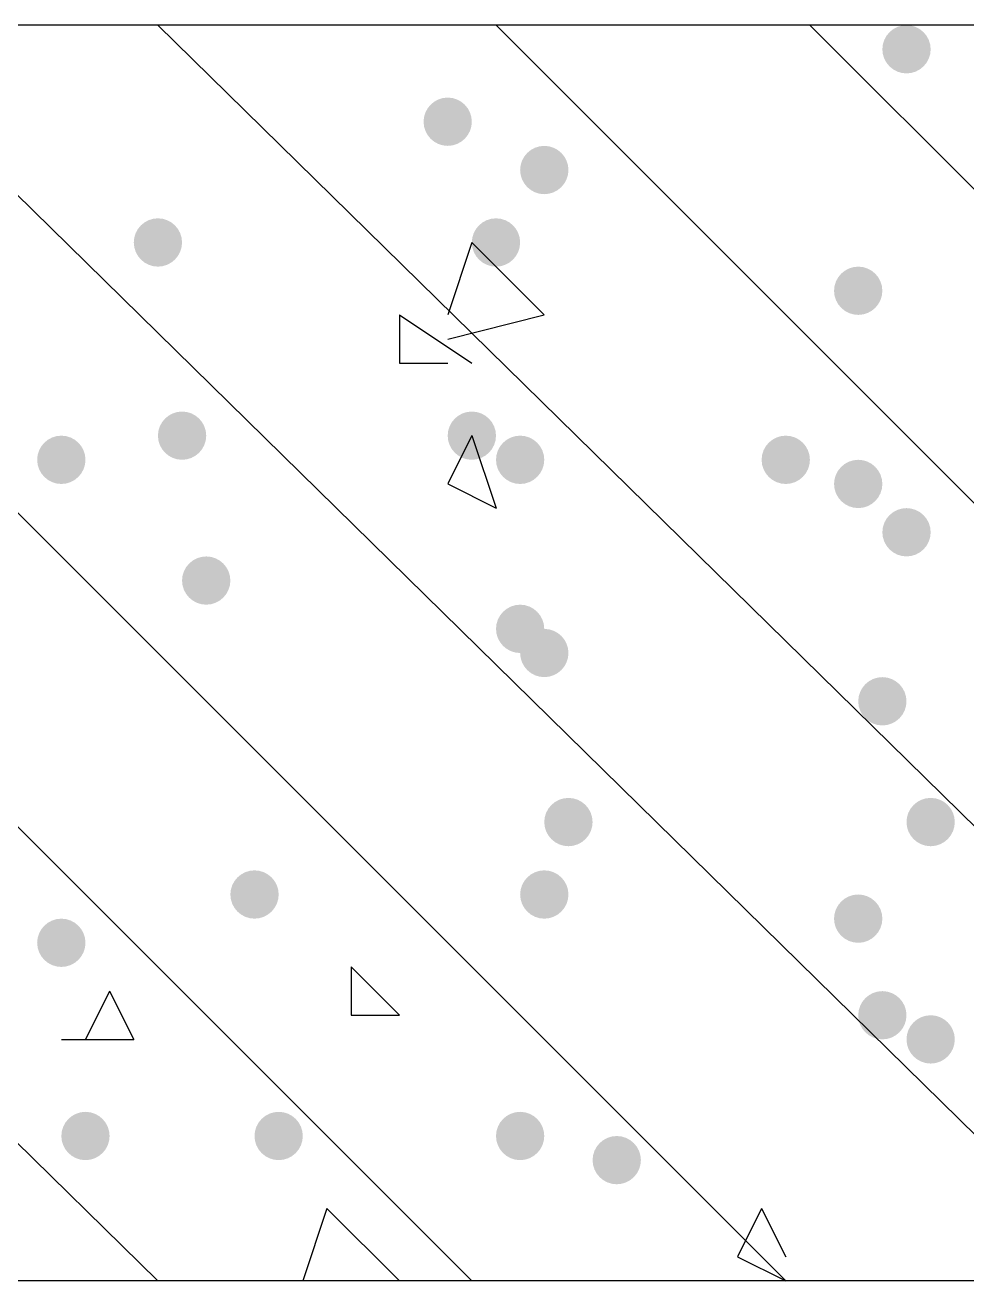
# Model space of a CAD drawing. Header units: inches. Extents: x 11 to 286, y 6 to 196.
# Drawn here: x 108.493 to 110.144, y 91.75 to 93.952 of the extents above; entities that cross this region are included whole.
import ezdxf

# ---------------------------------------------------------------- set-up
doc = ezdxf.new("R2010")
doc.units = ezdxf.units.IN
doc.header["$MEASUREMENT"] = 0
doc.layers.add('PDF_几何图形', color=7, linetype='Continuous')
doc.layers.add('PDF_实体填充', color=7, linetype='Continuous', true_color=0xffffff)

msp = doc.modelspace()

# ---------------------------------------------------------------- hatches: boundary and pattern name
at = {"layer": 'PDF_实体填充', "transparency": 33554559}
h = msp.add_hatch(color=7, dxfattribs=at)
edge = h.paths.add_edge_path(flags=0)
edge.add_spline(control_points=[(110.0808, 93.9094), (110.0808, 93.8862), (110.0617, 93.8671), (110.0384, 93.8671)], knot_values=[0, 0, 0, 0, 1, 1, 1, 1], degree=3, periodic=0)
edge.add_spline(control_points=[(110.0384, 93.8671), (110.0152, 93.8671), (109.9961, 93.8862), (109.9961, 93.9094)], knot_values=[0, 0, 0, 0, 1, 1, 1, 1], degree=3, periodic=0)
edge.add_line((109.9961, 93.9094), (109.9961, 93.9094))
edge.add_spline(control_points=[(109.9961, 93.9094), (109.9961, 93.9327), (110.0152, 93.9518), (110.0384, 93.9518)], knot_values=[0, 0, 0, 0, 1, 1, 1, 1], degree=3, periodic=0)
edge.add_spline(control_points=[(110.0384, 93.9518), (110.0617, 93.9518), (110.0808, 93.9327), (110.0808, 93.9094)], knot_values=[0, 0, 0, 0, 1, 1, 1, 1], degree=3, periodic=0)
edge.add_line((110.0808, 93.9094), (110.0808, 93.9094))
edge.add_line((110.0808, 93.9094), (110.0808, 93.9094))
h = msp.add_hatch(color=7, dxfattribs=at)
edge = h.paths.add_edge_path(flags=0)
edge.add_spline(control_points=[(109.2764, 93.7824), (109.2764, 93.7592), (109.2574, 93.7401), (109.2341, 93.7401)], knot_values=[0, 0, 0, 0, 1, 1, 1, 1], degree=3, periodic=0)
edge.add_spline(control_points=[(109.2341, 93.7401), (109.2108, 93.7401), (109.1918, 93.7592), (109.1918, 93.7824)], knot_values=[0, 0, 0, 0, 1, 1, 1, 1], degree=3, periodic=0)
edge.add_line((109.1918, 93.7824), (109.1918, 93.7824))
edge.add_spline(control_points=[(109.1918, 93.7824), (109.1918, 93.8057), (109.2108, 93.8248), (109.2341, 93.8248)], knot_values=[0, 0, 0, 0, 1, 1, 1, 1], degree=3, periodic=0)
edge.add_spline(control_points=[(109.2341, 93.8248), (109.2574, 93.8248), (109.2764, 93.8057), (109.2764, 93.7824)], knot_values=[0, 0, 0, 0, 1, 1, 1, 1], degree=3, periodic=0)
edge.add_line((109.2764, 93.7824), (109.2764, 93.7824))
edge.add_line((109.2764, 93.7824), (109.2764, 93.7824))
h = msp.add_hatch(color=7, dxfattribs=at)
edge = h.paths.add_edge_path(flags=0)
edge.add_spline(control_points=[(109.4458, 93.6978), (109.4458, 93.6745), (109.4267, 93.6554), (109.4034, 93.6554)], knot_values=[0, 0, 0, 0, 1, 1, 1, 1], degree=3, periodic=0)
edge.add_spline(control_points=[(109.4034, 93.6554), (109.3802, 93.6554), (109.3611, 93.6745), (109.3611, 93.6978)], knot_values=[0, 0, 0, 0, 1, 1, 1, 1], degree=3, periodic=0)
edge.add_line((109.3611, 93.6978), (109.3611, 93.6978))
edge.add_spline(control_points=[(109.3611, 93.6978), (109.3611, 93.7211), (109.3802, 93.7401), (109.4034, 93.7401)], knot_values=[0, 0, 0, 0, 1, 1, 1, 1], degree=3, periodic=0)
edge.add_spline(control_points=[(109.4034, 93.7401), (109.4267, 93.7401), (109.4458, 93.7211), (109.4458, 93.6978)], knot_values=[0, 0, 0, 0, 1, 1, 1, 1], degree=3, periodic=0)
edge.add_line((109.4458, 93.6978), (109.4458, 93.6978))
edge.add_line((109.4458, 93.6978), (109.4458, 93.6978))
h = msp.add_hatch(color=7, dxfattribs=at)
edge = h.paths.add_edge_path(flags=0)
edge.add_spline(control_points=[(108.7684, 93.5708), (108.7684, 93.5475), (108.7494, 93.5284), (108.7261, 93.5284)], knot_values=[0, 0, 0, 0, 1, 1, 1, 1], degree=3, periodic=0)
edge.add_spline(control_points=[(108.7261, 93.5284), (108.7028, 93.5284), (108.6838, 93.5475), (108.6838, 93.5708)], knot_values=[0, 0, 0, 0, 1, 1, 1, 1], degree=3, periodic=0)
edge.add_line((108.6838, 93.5708), (108.6838, 93.5708))
edge.add_spline(control_points=[(108.6838, 93.5708), (108.6838, 93.5941), (108.7028, 93.6131), (108.7261, 93.6131)], knot_values=[0, 0, 0, 0, 1, 1, 1, 1], degree=3, periodic=0)
edge.add_spline(control_points=[(108.7261, 93.6131), (108.7494, 93.6131), (108.7684, 93.5941), (108.7684, 93.5708)], knot_values=[0, 0, 0, 0, 1, 1, 1, 1], degree=3, periodic=0)
edge.add_line((108.7684, 93.5708), (108.7684, 93.5708))
edge.add_line((108.7684, 93.5708), (108.7684, 93.5708))
h = msp.add_hatch(color=7, dxfattribs=at)
edge = h.paths.add_edge_path(flags=0)
edge.add_spline(control_points=[(109.3611, 93.5708), (109.3611, 93.5475), (109.3421, 93.5284), (109.3188, 93.5284)], knot_values=[0, 0, 0, 0, 1, 1, 1, 1], degree=3, periodic=0)
edge.add_spline(control_points=[(109.3188, 93.5284), (109.2955, 93.5284), (109.2764, 93.5475), (109.2764, 93.5708)], knot_values=[0, 0, 0, 0, 1, 1, 1, 1], degree=3, periodic=0)
edge.add_line((109.2764, 93.5708), (109.2764, 93.5708))
edge.add_spline(control_points=[(109.2764, 93.5708), (109.2764, 93.5941), (109.2955, 93.6131), (109.3188, 93.6131)], knot_values=[0, 0, 0, 0, 1, 1, 1, 1], degree=3, periodic=0)
edge.add_spline(control_points=[(109.3188, 93.6131), (109.3421, 93.6131), (109.3611, 93.5941), (109.3611, 93.5708)], knot_values=[0, 0, 0, 0, 1, 1, 1, 1], degree=3, periodic=0)
edge.add_line((109.3611, 93.5708), (109.3611, 93.5708))
edge.add_line((109.3611, 93.5708), (109.3611, 93.5708))
h = msp.add_hatch(color=7, dxfattribs=at)
edge = h.paths.add_edge_path(flags=0)
edge.add_spline(control_points=[(109.9961, 93.4861), (109.9961, 93.4628), (109.9771, 93.4438), (109.9538, 93.4438)], knot_values=[0, 0, 0, 0, 1, 1, 1, 1], degree=3, periodic=0)
edge.add_spline(control_points=[(109.9538, 93.4438), (109.9305, 93.4438), (109.9114, 93.4628), (109.9114, 93.4861)], knot_values=[0, 0, 0, 0, 1, 1, 1, 1], degree=3, periodic=0)
edge.add_line((109.9114, 93.4861), (109.9114, 93.4861))
edge.add_spline(control_points=[(109.9114, 93.4861), (109.9114, 93.5094), (109.9305, 93.5284), (109.9538, 93.5284)], knot_values=[0, 0, 0, 0, 1, 1, 1, 1], degree=3, periodic=0)
edge.add_spline(control_points=[(109.9538, 93.5284), (109.9771, 93.5284), (109.9961, 93.5094), (109.9961, 93.4861)], knot_values=[0, 0, 0, 0, 1, 1, 1, 1], degree=3, periodic=0)
edge.add_line((109.9961, 93.4861), (109.9961, 93.4861))
edge.add_line((109.9961, 93.4861), (109.9961, 93.4861))
h = msp.add_hatch(color=7, dxfattribs=at)
edge = h.paths.add_edge_path(flags=0)
edge.add_spline(control_points=[(108.8108, 93.2321), (108.8108, 93.2088), (108.7917, 93.1898), (108.7684, 93.1898)], knot_values=[0, 0, 0, 0, 1, 1, 1, 1], degree=3, periodic=0)
edge.add_spline(control_points=[(108.7684, 93.1898), (108.7452, 93.1898), (108.7261, 93.2088), (108.7261, 93.2321)], knot_values=[0, 0, 0, 0, 1, 1, 1, 1], degree=3, periodic=0)
edge.add_line((108.7261, 93.2321), (108.7261, 93.2321))
edge.add_spline(control_points=[(108.7261, 93.2321), (108.7261, 93.2554), (108.7452, 93.2744), (108.7684, 93.2744)], knot_values=[0, 0, 0, 0, 1, 1, 1, 1], degree=3, periodic=0)
edge.add_spline(control_points=[(108.7684, 93.2744), (108.7917, 93.2744), (108.8108, 93.2554), (108.8108, 93.2321)], knot_values=[0, 0, 0, 0, 1, 1, 1, 1], degree=3, periodic=0)
edge.add_line((108.8108, 93.2321), (108.8108, 93.2321))
edge.add_line((108.8108, 93.2321), (108.8108, 93.2321))
h = msp.add_hatch(color=7, dxfattribs=at)
edge = h.paths.add_edge_path(flags=0)
edge.add_spline(control_points=[(109.3188, 93.2321), (109.3188, 93.2088), (109.2997, 93.1898), (109.2764, 93.1898)], knot_values=[0, 0, 0, 0, 1, 1, 1, 1], degree=3, periodic=0)
edge.add_spline(control_points=[(109.2764, 93.1898), (109.2532, 93.1898), (109.2341, 93.2088), (109.2341, 93.2321)], knot_values=[0, 0, 0, 0, 1, 1, 1, 1], degree=3, periodic=0)
edge.add_line((109.2341, 93.2321), (109.2341, 93.2321))
edge.add_spline(control_points=[(109.2341, 93.2321), (109.2341, 93.2554), (109.2532, 93.2744), (109.2764, 93.2744)], knot_values=[0, 0, 0, 0, 1, 1, 1, 1], degree=3, periodic=0)
edge.add_spline(control_points=[(109.2764, 93.2744), (109.2997, 93.2744), (109.3188, 93.2554), (109.3188, 93.2321)], knot_values=[0, 0, 0, 0, 1, 1, 1, 1], degree=3, periodic=0)
edge.add_line((109.3188, 93.2321), (109.3188, 93.2321))
edge.add_line((109.3188, 93.2321), (109.3188, 93.2321))
h = msp.add_hatch(color=7, dxfattribs=at)
edge = h.paths.add_edge_path(flags=0)
edge.add_spline(control_points=[(108.5991, 93.1898), (108.5991, 93.1665), (108.5801, 93.1474), (108.5568, 93.1474)], knot_values=[0, 0, 0, 0, 1, 1, 1, 1], degree=3, periodic=0)
edge.add_spline(control_points=[(108.5568, 93.1474), (108.5335, 93.1474), (108.5144, 93.1665), (108.5144, 93.1898)], knot_values=[0, 0, 0, 0, 1, 1, 1, 1], degree=3, periodic=0)
edge.add_line((108.5144, 93.1898), (108.5144, 93.1898))
edge.add_spline(control_points=[(108.5144, 93.1898), (108.5144, 93.2131), (108.5335, 93.2321), (108.5568, 93.2321)], knot_values=[0, 0, 0, 0, 1, 1, 1, 1], degree=3, periodic=0)
edge.add_spline(control_points=[(108.5568, 93.2321), (108.5801, 93.2321), (108.5991, 93.2131), (108.5991, 93.1898)], knot_values=[0, 0, 0, 0, 1, 1, 1, 1], degree=3, periodic=0)
edge.add_line((108.5991, 93.1898), (108.5991, 93.1898))
edge.add_line((108.5991, 93.1898), (108.5991, 93.1898))
h = msp.add_hatch(color=7, dxfattribs=at)
edge = h.paths.add_edge_path(flags=0)
edge.add_spline(control_points=[(109.4034, 93.1898), (109.4034, 93.1665), (109.3844, 93.1474), (109.3611, 93.1474)], knot_values=[0, 0, 0, 0, 1, 1, 1, 1], degree=3, periodic=0)
edge.add_spline(control_points=[(109.3611, 93.1474), (109.3378, 93.1474), (109.3188, 93.1665), (109.3188, 93.1898)], knot_values=[0, 0, 0, 0, 1, 1, 1, 1], degree=3, periodic=0)
edge.add_line((109.3188, 93.1898), (109.3188, 93.1898))
edge.add_spline(control_points=[(109.3188, 93.1898), (109.3188, 93.2131), (109.3378, 93.2321), (109.3611, 93.2321)], knot_values=[0, 0, 0, 0, 1, 1, 1, 1], degree=3, periodic=0)
edge.add_spline(control_points=[(109.3611, 93.2321), (109.3844, 93.2321), (109.4034, 93.2131), (109.4034, 93.1898)], knot_values=[0, 0, 0, 0, 1, 1, 1, 1], degree=3, periodic=0)
edge.add_line((109.4034, 93.1898), (109.4034, 93.1898))
edge.add_line((109.4034, 93.1898), (109.4034, 93.1898))
h = msp.add_hatch(color=7, dxfattribs=at)
edge = h.paths.add_edge_path(flags=0)
edge.add_spline(control_points=[(109.8691, 93.1898), (109.8691, 93.1665), (109.8501, 93.1474), (109.8268, 93.1474)], knot_values=[0, 0, 0, 0, 1, 1, 1, 1], degree=3, periodic=0)
edge.add_spline(control_points=[(109.8268, 93.1474), (109.8035, 93.1474), (109.7844, 93.1665), (109.7844, 93.1898)], knot_values=[0, 0, 0, 0, 1, 1, 1, 1], degree=3, periodic=0)
edge.add_line((109.7844, 93.1898), (109.7844, 93.1898))
edge.add_spline(control_points=[(109.7844, 93.1898), (109.7844, 93.2131), (109.8035, 93.2321), (109.8268, 93.2321)], knot_values=[0, 0, 0, 0, 1, 1, 1, 1], degree=3, periodic=0)
edge.add_spline(control_points=[(109.8268, 93.2321), (109.8501, 93.2321), (109.8691, 93.2131), (109.8691, 93.1898)], knot_values=[0, 0, 0, 0, 1, 1, 1, 1], degree=3, periodic=0)
edge.add_line((109.8691, 93.1898), (109.8691, 93.1898))
edge.add_line((109.8691, 93.1898), (109.8691, 93.1898))
h = msp.add_hatch(color=7, dxfattribs=at)
edge = h.paths.add_edge_path(flags=0)
edge.add_spline(control_points=[(109.9961, 93.1474), (109.9961, 93.1242), (109.9771, 93.1051), (109.9538, 93.1051)], knot_values=[0, 0, 0, 0, 1, 1, 1, 1], degree=3, periodic=0)
edge.add_spline(control_points=[(109.9538, 93.1051), (109.9305, 93.1051), (109.9114, 93.1242), (109.9114, 93.1474)], knot_values=[0, 0, 0, 0, 1, 1, 1, 1], degree=3, periodic=0)
edge.add_line((109.9114, 93.1474), (109.9114, 93.1474))
edge.add_spline(control_points=[(109.9114, 93.1474), (109.9114, 93.1707), (109.9305, 93.1898), (109.9538, 93.1898)], knot_values=[0, 0, 0, 0, 1, 1, 1, 1], degree=3, periodic=0)
edge.add_spline(control_points=[(109.9538, 93.1898), (109.9771, 93.1898), (109.9961, 93.1707), (109.9961, 93.1474)], knot_values=[0, 0, 0, 0, 1, 1, 1, 1], degree=3, periodic=0)
edge.add_line((109.9961, 93.1474), (109.9961, 93.1474))
edge.add_line((109.9961, 93.1474), (109.9961, 93.1474))
h = msp.add_hatch(color=7, dxfattribs=at)
edge = h.paths.add_edge_path(flags=0)
edge.add_spline(control_points=[(110.0808, 93.0628), (110.0808, 93.0395), (110.0617, 93.0204), (110.0384, 93.0204)], knot_values=[0, 0, 0, 0, 1, 1, 1, 1], degree=3, periodic=0)
edge.add_spline(control_points=[(110.0384, 93.0204), (110.0152, 93.0204), (109.9961, 93.0395), (109.9961, 93.0628)], knot_values=[0, 0, 0, 0, 1, 1, 1, 1], degree=3, periodic=0)
edge.add_line((109.9961, 93.0628), (109.9961, 93.0628))
edge.add_spline(control_points=[(109.9961, 93.0628), (109.9961, 93.0861), (110.0152, 93.1051), (110.0384, 93.1051)], knot_values=[0, 0, 0, 0, 1, 1, 1, 1], degree=3, periodic=0)
edge.add_spline(control_points=[(110.0384, 93.1051), (110.0617, 93.1051), (110.0808, 93.0861), (110.0808, 93.0628)], knot_values=[0, 0, 0, 0, 1, 1, 1, 1], degree=3, periodic=0)
edge.add_line((110.0808, 93.0628), (110.0808, 93.0628))
edge.add_line((110.0808, 93.0628), (110.0808, 93.0628))
h = msp.add_hatch(color=7, dxfattribs=at)
edge = h.paths.add_edge_path(flags=0)
edge.add_spline(control_points=[(108.8531, 92.9781), (108.8531, 92.9548), (108.8341, 92.9358), (108.8108, 92.9358)], knot_values=[0, 0, 0, 0, 1, 1, 1, 1], degree=3, periodic=0)
edge.add_spline(control_points=[(108.8108, 92.9358), (108.7875, 92.9358), (108.7684, 92.9548), (108.7684, 92.9781)], knot_values=[0, 0, 0, 0, 1, 1, 1, 1], degree=3, periodic=0)
edge.add_line((108.7684, 92.9781), (108.7684, 92.9781))
edge.add_spline(control_points=[(108.7684, 92.9781), (108.7684, 93.0014), (108.7875, 93.0204), (108.8108, 93.0204)], knot_values=[0, 0, 0, 0, 1, 1, 1, 1], degree=3, periodic=0)
edge.add_spline(control_points=[(108.8108, 93.0204), (108.8341, 93.0204), (108.8531, 93.0014), (108.8531, 92.9781)], knot_values=[0, 0, 0, 0, 1, 1, 1, 1], degree=3, periodic=0)
edge.add_line((108.8531, 92.9781), (108.8531, 92.9781))
edge.add_line((108.8531, 92.9781), (108.8531, 92.9781))
h = msp.add_hatch(color=7, dxfattribs=at)
edge = h.paths.add_edge_path(flags=0)
edge.add_spline(control_points=[(109.4034, 92.8934), (109.4034, 92.8702), (109.3844, 92.8511), (109.3611, 92.8511)], knot_values=[0, 0, 0, 0, 1, 1, 1, 1], degree=3, periodic=0)
edge.add_spline(control_points=[(109.3611, 92.8511), (109.3378, 92.8511), (109.3188, 92.8702), (109.3188, 92.8934)], knot_values=[0, 0, 0, 0, 1, 1, 1, 1], degree=3, periodic=0)
edge.add_line((109.3188, 92.8934), (109.3188, 92.8934))
edge.add_spline(control_points=[(109.3188, 92.8934), (109.3188, 92.9167), (109.3378, 92.9358), (109.3611, 92.9358)], knot_values=[0, 0, 0, 0, 1, 1, 1, 1], degree=3, periodic=0)
edge.add_spline(control_points=[(109.3611, 92.9358), (109.3844, 92.9358), (109.4034, 92.9167), (109.4034, 92.8934)], knot_values=[0, 0, 0, 0, 1, 1, 1, 1], degree=3, periodic=0)
edge.add_line((109.4034, 92.8934), (109.4034, 92.8934))
edge.add_line((109.4034, 92.8934), (109.4034, 92.8934))
h = msp.add_hatch(color=7, dxfattribs=at)
edge = h.paths.add_edge_path(flags=0)
edge.add_spline(control_points=[(109.4458, 92.8511), (109.4458, 92.8278), (109.4267, 92.8088), (109.4034, 92.8088)], knot_values=[0, 0, 0, 0, 1, 1, 1, 1], degree=3, periodic=0)
edge.add_spline(control_points=[(109.4034, 92.8088), (109.3802, 92.8088), (109.3611, 92.8278), (109.3611, 92.8511)], knot_values=[0, 0, 0, 0, 1, 1, 1, 1], degree=3, periodic=0)
edge.add_line((109.3611, 92.8511), (109.3611, 92.8511))
edge.add_spline(control_points=[(109.3611, 92.8511), (109.3611, 92.8744), (109.3802, 92.8934), (109.4034, 92.8934)], knot_values=[0, 0, 0, 0, 1, 1, 1, 1], degree=3, periodic=0)
edge.add_spline(control_points=[(109.4034, 92.8934), (109.4267, 92.8934), (109.4458, 92.8744), (109.4458, 92.8511)], knot_values=[0, 0, 0, 0, 1, 1, 1, 1], degree=3, periodic=0)
edge.add_line((109.4458, 92.8511), (109.4458, 92.8511))
edge.add_line((109.4458, 92.8511), (109.4458, 92.8511))
h = msp.add_hatch(color=7, dxfattribs=at)
edge = h.paths.add_edge_path(flags=0)
edge.add_spline(control_points=[(110.0384, 92.7664), (110.0384, 92.7432), (110.0194, 92.7241), (109.9961, 92.7241)], knot_values=[0, 0, 0, 0, 1, 1, 1, 1], degree=3, periodic=0)
edge.add_spline(control_points=[(109.9961, 92.7241), (109.9728, 92.7241), (109.9538, 92.7432), (109.9538, 92.7664)], knot_values=[0, 0, 0, 0, 1, 1, 1, 1], degree=3, periodic=0)
edge.add_line((109.9538, 92.7664), (109.9538, 92.7664))
edge.add_spline(control_points=[(109.9538, 92.7664), (109.9538, 92.7897), (109.9728, 92.8088), (109.9961, 92.8088)], knot_values=[0, 0, 0, 0, 1, 1, 1, 1], degree=3, periodic=0)
edge.add_spline(control_points=[(109.9961, 92.8088), (110.0194, 92.8088), (110.0384, 92.7897), (110.0384, 92.7664)], knot_values=[0, 0, 0, 0, 1, 1, 1, 1], degree=3, periodic=0)
edge.add_line((110.0384, 92.7664), (110.0384, 92.7664))
edge.add_line((110.0384, 92.7664), (110.0384, 92.7664))
h = msp.add_hatch(color=7, dxfattribs=at)
edge = h.paths.add_edge_path(flags=0)
edge.add_spline(control_points=[(109.4881, 92.5548), (109.4881, 92.5315), (109.4691, 92.5124), (109.4458, 92.5124)], knot_values=[0, 0, 0, 0, 1, 1, 1, 1], degree=3, periodic=0)
edge.add_spline(control_points=[(109.4458, 92.5124), (109.4225, 92.5124), (109.4034, 92.5315), (109.4034, 92.5548)], knot_values=[0, 0, 0, 0, 1, 1, 1, 1], degree=3, periodic=0)
edge.add_line((109.4034, 92.5548), (109.4034, 92.5548))
edge.add_spline(control_points=[(109.4034, 92.5548), (109.4034, 92.5781), (109.4225, 92.5971), (109.4458, 92.5971)], knot_values=[0, 0, 0, 0, 1, 1, 1, 1], degree=3, periodic=0)
edge.add_spline(control_points=[(109.4458, 92.5971), (109.4691, 92.5971), (109.4881, 92.5781), (109.4881, 92.5548)], knot_values=[0, 0, 0, 0, 1, 1, 1, 1], degree=3, periodic=0)
edge.add_line((109.4881, 92.5548), (109.4881, 92.5548))
edge.add_line((109.4881, 92.5548), (109.4881, 92.5548))
h = msp.add_hatch(color=7, dxfattribs=at)
edge = h.paths.add_edge_path(flags=0)
edge.add_spline(control_points=[(110.1231, 92.5548), (110.1231, 92.5315), (110.1041, 92.5124), (110.0808, 92.5124)], knot_values=[0, 0, 0, 0, 1, 1, 1, 1], degree=3, periodic=0)
edge.add_spline(control_points=[(110.0808, 92.5124), (110.0575, 92.5124), (110.0384, 92.5315), (110.0384, 92.5548)], knot_values=[0, 0, 0, 0, 1, 1, 1, 1], degree=3, periodic=0)
edge.add_line((110.0384, 92.5548), (110.0384, 92.5548))
edge.add_spline(control_points=[(110.0384, 92.5548), (110.0384, 92.5781), (110.0575, 92.5971), (110.0808, 92.5971)], knot_values=[0, 0, 0, 0, 1, 1, 1, 1], degree=3, periodic=0)
edge.add_spline(control_points=[(110.0808, 92.5971), (110.1041, 92.5971), (110.1231, 92.5781), (110.1231, 92.5548)], knot_values=[0, 0, 0, 0, 1, 1, 1, 1], degree=3, periodic=0)
edge.add_line((110.1231, 92.5548), (110.1231, 92.5548))
edge.add_line((110.1231, 92.5548), (110.1231, 92.5548))
h = msp.add_hatch(color=7, dxfattribs=at)
edge = h.paths.add_edge_path(flags=0)
edge.add_spline(control_points=[(108.9378, 92.4278), (108.9378, 92.4045), (108.9187, 92.3854), (108.8954, 92.3854)], knot_values=[0, 0, 0, 0, 1, 1, 1, 1], degree=3, periodic=0)
edge.add_spline(control_points=[(108.8954, 92.3854), (108.8722, 92.3854), (108.8531, 92.4045), (108.8531, 92.4278)], knot_values=[0, 0, 0, 0, 1, 1, 1, 1], degree=3, periodic=0)
edge.add_line((108.8531, 92.4278), (108.8531, 92.4278))
edge.add_spline(control_points=[(108.8531, 92.4278), (108.8531, 92.4511), (108.8722, 92.4701), (108.8954, 92.4701)], knot_values=[0, 0, 0, 0, 1, 1, 1, 1], degree=3, periodic=0)
edge.add_spline(control_points=[(108.8954, 92.4701), (108.9187, 92.4701), (108.9378, 92.4511), (108.9378, 92.4278)], knot_values=[0, 0, 0, 0, 1, 1, 1, 1], degree=3, periodic=0)
edge.add_line((108.9378, 92.4278), (108.9378, 92.4278))
edge.add_line((108.9378, 92.4278), (108.9378, 92.4278))
h = msp.add_hatch(color=7, dxfattribs=at)
edge = h.paths.add_edge_path(flags=0)
edge.add_spline(control_points=[(109.4458, 92.4278), (109.4458, 92.4045), (109.4267, 92.3854), (109.4034, 92.3854)], knot_values=[0, 0, 0, 0, 1, 1, 1, 1], degree=3, periodic=0)
edge.add_spline(control_points=[(109.4034, 92.3854), (109.3802, 92.3854), (109.3611, 92.4045), (109.3611, 92.4278)], knot_values=[0, 0, 0, 0, 1, 1, 1, 1], degree=3, periodic=0)
edge.add_line((109.3611, 92.4278), (109.3611, 92.4278))
edge.add_spline(control_points=[(109.3611, 92.4278), (109.3611, 92.4511), (109.3802, 92.4701), (109.4034, 92.4701)], knot_values=[0, 0, 0, 0, 1, 1, 1, 1], degree=3, periodic=0)
edge.add_spline(control_points=[(109.4034, 92.4701), (109.4267, 92.4701), (109.4458, 92.4511), (109.4458, 92.4278)], knot_values=[0, 0, 0, 0, 1, 1, 1, 1], degree=3, periodic=0)
edge.add_line((109.4458, 92.4278), (109.4458, 92.4278))
edge.add_line((109.4458, 92.4278), (109.4458, 92.4278))
h = msp.add_hatch(color=7, dxfattribs=at)
edge = h.paths.add_edge_path(flags=0)
edge.add_spline(control_points=[(109.9961, 92.3854), (109.9961, 92.3622), (109.9771, 92.3431), (109.9538, 92.3431)], knot_values=[0, 0, 0, 0, 1, 1, 1, 1], degree=3, periodic=0)
edge.add_spline(control_points=[(109.9538, 92.3431), (109.9305, 92.3431), (109.9114, 92.3622), (109.9114, 92.3854)], knot_values=[0, 0, 0, 0, 1, 1, 1, 1], degree=3, periodic=0)
edge.add_line((109.9114, 92.3854), (109.9114, 92.3854))
edge.add_spline(control_points=[(109.9114, 92.3854), (109.9114, 92.4087), (109.9305, 92.4278), (109.9538, 92.4278)], knot_values=[0, 0, 0, 0, 1, 1, 1, 1], degree=3, periodic=0)
edge.add_spline(control_points=[(109.9538, 92.4278), (109.9771, 92.4278), (109.9961, 92.4087), (109.9961, 92.3854)], knot_values=[0, 0, 0, 0, 1, 1, 1, 1], degree=3, periodic=0)
edge.add_line((109.9961, 92.3854), (109.9961, 92.3854))
edge.add_line((109.9961, 92.3854), (109.9961, 92.3854))
h = msp.add_hatch(color=7, dxfattribs=at)
edge = h.paths.add_edge_path(flags=0)
edge.add_spline(control_points=[(108.5991, 92.3431), (108.5991, 92.3198), (108.5801, 92.3008), (108.5568, 92.3008)], knot_values=[0, 0, 0, 0, 1, 1, 1, 1], degree=3, periodic=0)
edge.add_spline(control_points=[(108.5568, 92.3008), (108.5335, 92.3008), (108.5144, 92.3198), (108.5144, 92.3431)], knot_values=[0, 0, 0, 0, 1, 1, 1, 1], degree=3, periodic=0)
edge.add_line((108.5144, 92.3431), (108.5144, 92.3431))
edge.add_spline(control_points=[(108.5144, 92.3431), (108.5144, 92.3664), (108.5335, 92.3854), (108.5568, 92.3854)], knot_values=[0, 0, 0, 0, 1, 1, 1, 1], degree=3, periodic=0)
edge.add_spline(control_points=[(108.5568, 92.3854), (108.5801, 92.3854), (108.5991, 92.3664), (108.5991, 92.3431)], knot_values=[0, 0, 0, 0, 1, 1, 1, 1], degree=3, periodic=0)
edge.add_line((108.5991, 92.3431), (108.5991, 92.3431))
edge.add_line((108.5991, 92.3431), (108.5991, 92.3431))
h = msp.add_hatch(color=7, dxfattribs=at)
edge = h.paths.add_edge_path(flags=0)
edge.add_spline(control_points=[(110.0384, 92.2161), (110.0384, 92.1928), (110.0194, 92.1738), (109.9961, 92.1738)], knot_values=[0, 0, 0, 0, 1, 1, 1, 1], degree=3, periodic=0)
edge.add_spline(control_points=[(109.9961, 92.1738), (109.9728, 92.1738), (109.9538, 92.1928), (109.9538, 92.2161)], knot_values=[0, 0, 0, 0, 1, 1, 1, 1], degree=3, periodic=0)
edge.add_line((109.9538, 92.2161), (109.9538, 92.2161))
edge.add_spline(control_points=[(109.9538, 92.2161), (109.9538, 92.2394), (109.9728, 92.2584), (109.9961, 92.2584)], knot_values=[0, 0, 0, 0, 1, 1, 1, 1], degree=3, periodic=0)
edge.add_spline(control_points=[(109.9961, 92.2584), (110.0194, 92.2584), (110.0384, 92.2394), (110.0384, 92.2161)], knot_values=[0, 0, 0, 0, 1, 1, 1, 1], degree=3, periodic=0)
edge.add_line((110.0384, 92.2161), (110.0384, 92.2161))
edge.add_line((110.0384, 92.2161), (110.0384, 92.2161))
h = msp.add_hatch(color=7, dxfattribs=at)
edge = h.paths.add_edge_path(flags=0)
edge.add_spline(control_points=[(110.1231, 92.1738), (110.1231, 92.1505), (110.1041, 92.1314), (110.0808, 92.1314)], knot_values=[0, 0, 0, 0, 1, 1, 1, 1], degree=3, periodic=0)
edge.add_spline(control_points=[(110.0808, 92.1314), (110.0575, 92.1314), (110.0384, 92.1505), (110.0384, 92.1738)], knot_values=[0, 0, 0, 0, 1, 1, 1, 1], degree=3, periodic=0)
edge.add_line((110.0384, 92.1738), (110.0384, 92.1738))
edge.add_spline(control_points=[(110.0384, 92.1738), (110.0384, 92.1971), (110.0575, 92.2161), (110.0808, 92.2161)], knot_values=[0, 0, 0, 0, 1, 1, 1, 1], degree=3, periodic=0)
edge.add_spline(control_points=[(110.0808, 92.2161), (110.1041, 92.2161), (110.1231, 92.1971), (110.1231, 92.1738)], knot_values=[0, 0, 0, 0, 1, 1, 1, 1], degree=3, periodic=0)
edge.add_line((110.1231, 92.1738), (110.1231, 92.1738))
edge.add_line((110.1231, 92.1738), (110.1231, 92.1738))
h = msp.add_hatch(color=7, dxfattribs=at)
edge = h.paths.add_edge_path(flags=0)
edge.add_spline(control_points=[(108.6414, 92.0044), (108.6414, 91.9812), (108.6224, 91.9621), (108.5991, 91.9621)], knot_values=[0, 0, 0, 0, 1, 1, 1, 1], degree=3, periodic=0)
edge.add_spline(control_points=[(108.5991, 91.9621), (108.5758, 91.9621), (108.5568, 91.9812), (108.5568, 92.0044)], knot_values=[0, 0, 0, 0, 1, 1, 1, 1], degree=3, periodic=0)
edge.add_line((108.5568, 92.0044), (108.5568, 92.0044))
edge.add_spline(control_points=[(108.5568, 92.0044), (108.5568, 92.0277), (108.5758, 92.0468), (108.5991, 92.0468)], knot_values=[0, 0, 0, 0, 1, 1, 1, 1], degree=3, periodic=0)
edge.add_spline(control_points=[(108.5991, 92.0468), (108.6224, 92.0468), (108.6414, 92.0277), (108.6414, 92.0044)], knot_values=[0, 0, 0, 0, 1, 1, 1, 1], degree=3, periodic=0)
edge.add_line((108.6414, 92.0044), (108.6414, 92.0044))
edge.add_line((108.6414, 92.0044), (108.6414, 92.0044))
h = msp.add_hatch(color=7, dxfattribs=at)
edge = h.paths.add_edge_path(flags=0)
edge.add_spline(control_points=[(108.9801, 92.0044), (108.9801, 91.9812), (108.9611, 91.9621), (108.9378, 91.9621)], knot_values=[0, 0, 0, 0, 1, 1, 1, 1], degree=3, periodic=0)
edge.add_spline(control_points=[(108.9378, 91.9621), (108.9145, 91.9621), (108.8954, 91.9812), (108.8954, 92.0044)], knot_values=[0, 0, 0, 0, 1, 1, 1, 1], degree=3, periodic=0)
edge.add_line((108.8954, 92.0044), (108.8954, 92.0044))
edge.add_spline(control_points=[(108.8954, 92.0044), (108.8954, 92.0277), (108.9145, 92.0468), (108.9378, 92.0468)], knot_values=[0, 0, 0, 0, 1, 1, 1, 1], degree=3, periodic=0)
edge.add_spline(control_points=[(108.9378, 92.0468), (108.9611, 92.0468), (108.9801, 92.0277), (108.9801, 92.0044)], knot_values=[0, 0, 0, 0, 1, 1, 1, 1], degree=3, periodic=0)
edge.add_line((108.9801, 92.0044), (108.9801, 92.0044))
edge.add_line((108.9801, 92.0044), (108.9801, 92.0044))
h = msp.add_hatch(color=7, dxfattribs=at)
edge = h.paths.add_edge_path(flags=0)
edge.add_spline(control_points=[(109.4034, 92.0044), (109.4034, 91.9812), (109.3844, 91.9621), (109.3611, 91.9621)], knot_values=[0, 0, 0, 0, 1, 1, 1, 1], degree=3, periodic=0)
edge.add_spline(control_points=[(109.3611, 91.9621), (109.3378, 91.9621), (109.3188, 91.9812), (109.3188, 92.0044)], knot_values=[0, 0, 0, 0, 1, 1, 1, 1], degree=3, periodic=0)
edge.add_line((109.3188, 92.0044), (109.3188, 92.0044))
edge.add_spline(control_points=[(109.3188, 92.0044), (109.3188, 92.0277), (109.3378, 92.0468), (109.3611, 92.0468)], knot_values=[0, 0, 0, 0, 1, 1, 1, 1], degree=3, periodic=0)
edge.add_spline(control_points=[(109.3611, 92.0468), (109.3844, 92.0468), (109.4034, 92.0277), (109.4034, 92.0044)], knot_values=[0, 0, 0, 0, 1, 1, 1, 1], degree=3, periodic=0)
edge.add_line((109.4034, 92.0044), (109.4034, 92.0044))
edge.add_line((109.4034, 92.0044), (109.4034, 92.0044))
h = msp.add_hatch(color=7, dxfattribs=at)
edge = h.paths.add_edge_path(flags=0)
edge.add_spline(control_points=[(109.5728, 91.9621), (109.5728, 91.9388), (109.5537, 91.9198), (109.5304, 91.9198)], knot_values=[0, 0, 0, 0, 1, 1, 1, 1], degree=3, periodic=0)
edge.add_spline(control_points=[(109.5304, 91.9198), (109.5072, 91.9198), (109.4881, 91.9388), (109.4881, 91.9621)], knot_values=[0, 0, 0, 0, 1, 1, 1, 1], degree=3, periodic=0)
edge.add_line((109.4881, 91.9621), (109.4881, 91.9621))
edge.add_spline(control_points=[(109.4881, 91.9621), (109.4881, 91.9854), (109.5072, 92.0044), (109.5304, 92.0044)], knot_values=[0, 0, 0, 0, 1, 1, 1, 1], degree=3, periodic=0)
edge.add_spline(control_points=[(109.5304, 92.0044), (109.5537, 92.0044), (109.5728, 91.9854), (109.5728, 91.9621)], knot_values=[0, 0, 0, 0, 1, 1, 1, 1], degree=3, periodic=0)
edge.add_line((109.5728, 91.9621), (109.5728, 91.9621))
edge.add_line((109.5728, 91.9621), (109.5728, 91.9621))

# ---------------------------------------------------------------- linework, layer by layer
at = {"layer": 'PDF_几何图形'}
for p, q in [((121.7224, 93.9518), (82.5218, 93.9518)), ((106.4824, 93.9518), (108.7261, 91.7504)), ((107.0751, 93.9518), (109.2764, 91.7504)), ((107.6254, 93.9518), (109.8268, 91.7504)), ((108.1758, 93.9518), (110.4194, 91.7504)), ((108.7261, 93.9518), (110.9698, 91.7504)), ((109.3188, 93.9518), (111.5201, 91.7504)), ((109.8691, 93.9518), (111.5624, 92.2584)), ((109.2764, 93.5708), (109.2341, 93.4438)), ((109.2764, 93.5708), (109.4034, 93.4438)), ((109.1494, 93.4438), (109.2764, 93.3591)), ((109.1494, 93.4438), (109.1494, 93.3591)), ((109.2341, 93.4014), (109.4034, 93.4438)), ((109.1494, 93.3591), (109.2341, 93.3591)), ((109.2764, 93.2321), (109.2341, 93.1474)), ((109.2764, 93.2321), (109.3188, 93.1051)), ((109.2341, 93.1474), (109.3188, 93.1051)), ((109.0648, 92.3008), (109.1494, 92.2161)), ((109.0648, 92.3008), (109.0648, 92.2161)), ((108.6414, 92.2584), (108.5991, 92.1738)), ((108.6414, 92.2584), (108.6838, 92.1738)), ((109.0648, 92.2161), (109.1494, 92.2161)), ((108.5568, 92.1738), (108.6838, 92.1738)), ((109.0224, 91.8774), (108.9801, 91.7504)), ((109.0224, 91.8774), (109.1494, 91.7504)), ((109.7844, 91.8774), (109.7421, 91.7928)), ((109.7844, 91.8774), (109.8268, 91.7928)), ((109.7421, 91.7928), (109.8268, 91.7504)), ((121.7224, 91.7504), (84.6384, 91.7504))]:
    msp.add_line(p, q, dxfattribs=at)

doc.saveas('drawing.dxf')
